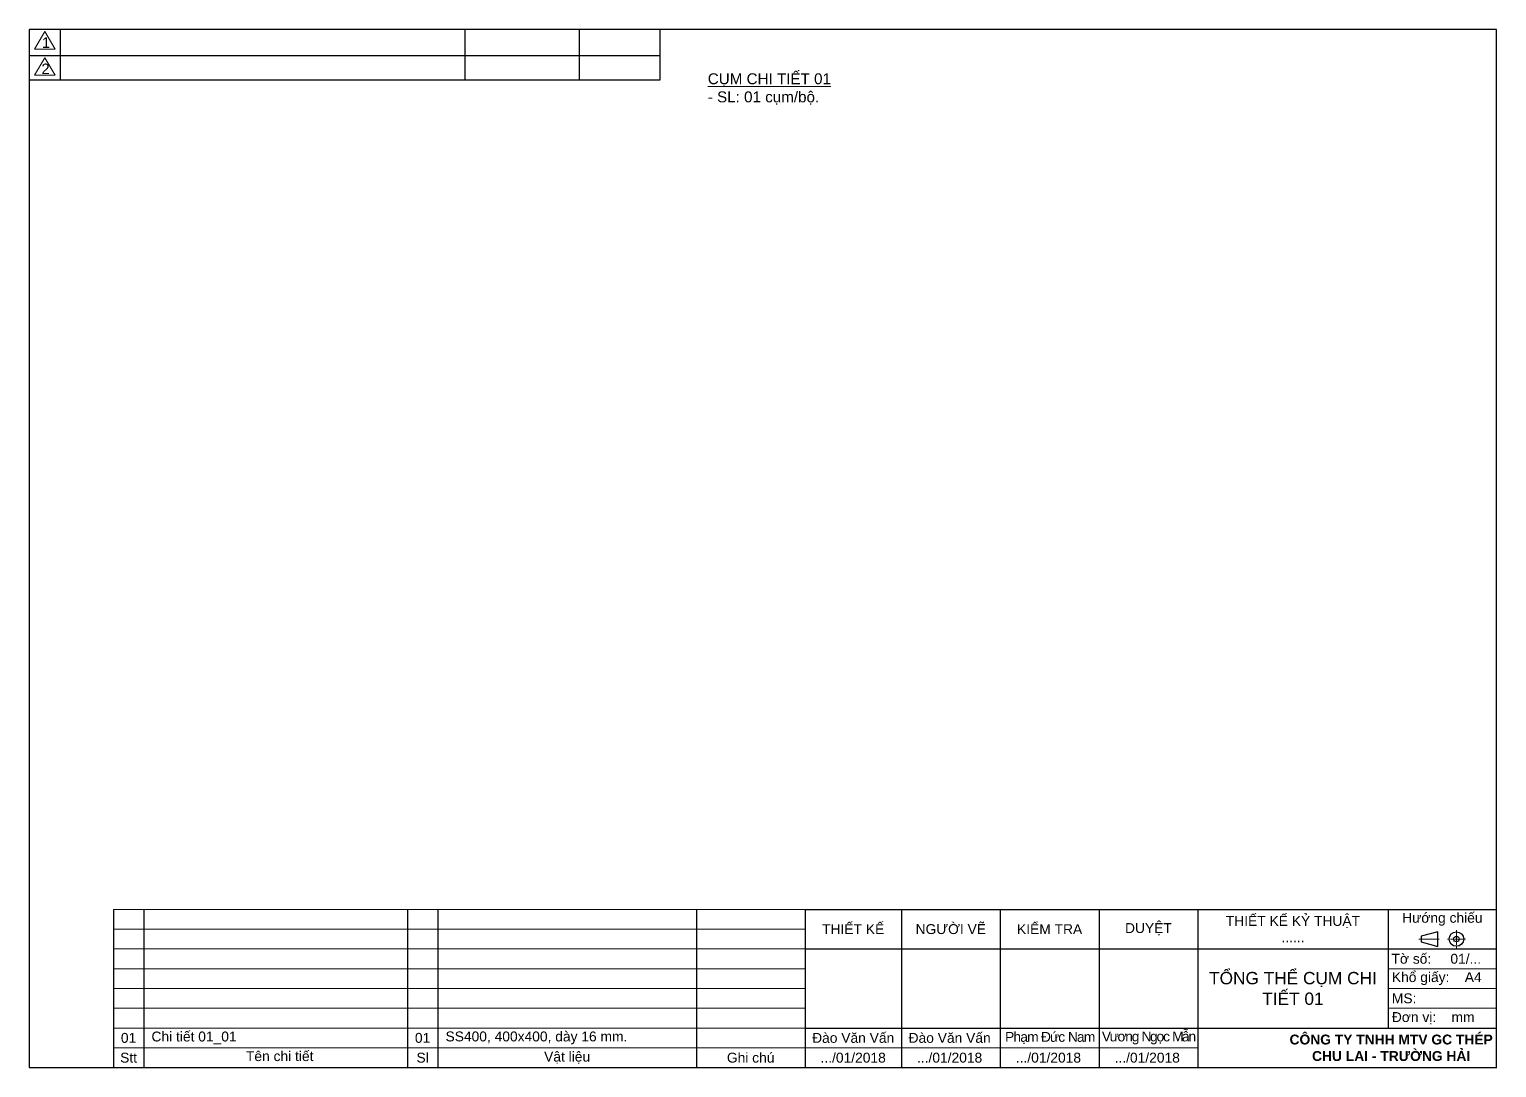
# Model space of a CAD drawing. Header units: millimetres. Extents: x 1741 to 31953, y 915 to 159450.
# Drawn here: x 31656.3 to 31953.3, y 159240.3 to 159450.3 of the extents above; entities that cross this region are included whole.
import ezdxf

# ---------------------------------------------------------------- set-up
doc = ezdxf.new("R2010")
doc.units = ezdxf.units.MM
doc.linetypes.add('CHAIN', pattern=[0.7087, 0.4724, -0.0591, 0.1181, -0.0591])
for name, color, linetype, lineweight in [('Center Mark (ANSI)', 2, 'Continuous', 18), ('Centerline (ANSI)', 2, 'Continuous', 18), ('Duong chinh', 1, 'Continuous', 30), ('Hatch (ANSI)', 4, 'Continuous', 18), ('Khung ban ve', 7, 'Continuous', 30), ('Khung ten', 7, 'Continuous', 30), ('text', 4, 'Continuous', 18)]:
    doc.layers.add(name, color=color, linetype=linetype, lineweight=lineweight)
doc.styles.add('Khung ten', font='VNI_HELVE.TTF', dxfattribs={"height": 35})
doc.styles.get("Standard").update_dxf_attribs({"font": 'arial.ttf'})

# ---------------------------------------------------------------- blocks, each defined once
blk = doc.blocks.new('khungbv')
at = {"layer": 'Khung ten', "lineweight": 25}
for p, q in [((17884.11, 2294.32), (17884.11, 2304.54)), ((17966.02, 2294.32), (17966.02, 2304.54)), ((17989.18, 2294.32), (17989.18, 2304.54)), ((17877.81, 2299.22), (18005.53, 2299.22)), ((17877.81, 2294.32), (18005.53, 2294.32))]:
    blk.add_line(p, q, dxfattribs=at)
at = {"layer": 'Khung ten'}
blk.add_line((18005.53, 2294.32), (18005.53, 2304.54), dxfattribs=at)
blk.add_lwpolyline([(17877.81, 2094.54), (18174.81, 2094.54), (18174.81, 2304.54), (17877.81, 2304.54)], close=True, dxfattribs=at)
at = {"layer": 'text'}
for points in [[(17880.94, 2304.11), (17878.86, 2300.56), (17883.01, 2300.56)], [(17880.94, 2298.8), (17878.86, 2295.25), (17883.01, 2295.25)]]:
    blk.add_lwpolyline(points, close=True, dxfattribs=at)
at = {"layer": 'text', "char_height": 2.14, "width": 48.0095, "attachment_point": 1}
for s, insert in [('1', (17880.36, 2302.93)), ('2', (17880.27, 2297.62))]:
    blk.add_mtext(s, dxfattribs=dict(at, insert=insert))

msp = doc.modelspace()

# ---------------------------------------------------------------- linework, layer by layer
at = {"layer": 'Center Mark (ANSI)', "linetype": 'CHAIN', "ltscale": 4.638536}
for p, q in [((31947.01, 159266.29), (31943.36, 159266.29)), ((31945.19, 159268.11), (31945.19, 159264.46))]:
    msp.add_line(p, q, dxfattribs=at)
at = {"layer": 'Centerline (ANSI)', "linetype": 'CHAIN', "ltscale": 24.192183}
msp.add_line((31941.73, 159266.29), (31937.61, 159266.29), dxfattribs=at)
at = {"layer": 'Duong chinh'}
for p, q in [((31941.42, 159267.76), (31938.03, 159266.85)), ((31938.03, 159266.85), (31938.03, 159265.73)), ((31941.42, 159264.81), (31941.42, 159267.76)), ((31938.03, 159265.73), (31941.42, 159264.81))]:
    msp.add_line(p, q, dxfattribs=at)
for radius in [1.47, 0.56]:
    msp.add_circle((31945.19, 159266.29), radius, dxfattribs=at)
at = {"layer": 'Hatch (ANSI)'}
for p, q in [((31813.34, 159272.29), (31673.34, 159272.29)), ((31813.34, 159268.29), (31673.34, 159268.29)), ((31813.34, 159264.29), (31673.34, 159264.29)), ((31813.34, 159260.29), (31673.34, 159260.29)), ((31931.35, 159260.29), (31953.34, 159260.29)), ((31813.34, 159256.29), (31673.34, 159256.29)), ((31931.35, 159256.29), (31953.34, 159256.29)), ((31813.34, 159252.29), (31673.34, 159252.29)), ((31931.35, 159252.29), (31953.34, 159252.29)), ((31813.34, 159248.29), (31673.34, 159248.29)), ((31673.34, 159244.29), (31813.34, 159244.29)), ((31673.34, 159244.29), (31813.34, 159244.29)), ((31813.34, 159244.29), (31892.85, 159244.29))]:
    msp.add_line(p, q, dxfattribs=at)
at = {"layer": 'Khung ban ve'}
for p, q in [((31732.85, 159272.29), (31732.85, 159240.29)), ((31739.02, 159272.29), (31739.02, 159240.29)), ((31791.35, 159272.29), (31791.35, 159240.29)), ((31791.35, 159272.29), (31791.35, 159240.29)), ((31813.34, 159272.29), (31813.34, 159240.29)), ((31813.34, 159272.29), (31953.34, 159272.29)), ((31813.34, 159272.29), (31813.34, 159240.29)), ((31832.85, 159272.29), (31832.85, 159240.29)), ((31852.85, 159272.29), (31852.85, 159240.29)), ((31872.85, 159272.29), (31872.85, 159240.29)), ((31892.85, 159272.29), (31892.85, 159240.29)), ((31931.35, 159272.29), (31931.35, 159248.29)), ((31813.34, 159264.29), (31953.34, 159264.29)), ((31813.34, 159248.29), (31953.34, 159248.29)), ((31673.34, 159240.29), (31813.34, 159240.29)), ((31813.34, 159240.29), (31953.34, 159240.29)), ((31813.34, 159240.29), (31953.34, 159240.29)), ((31813.34, 159240.29), (31953.34, 159240.29)), ((31813.34, 159240.29), (31953.34, 159240.29)), ((31813.34, 159240.29), (31953.34, 159240.29))]:
    msp.add_line(p, q, dxfattribs=at)
at = {"layer": 'Khung ten'}
for p, q in [((31673.34, 159272.29), (31673.34, 159240.29)), ((31679.5, 159272.29), (31679.5, 159240.29))]:
    msp.add_line(p, q, dxfattribs=at)
at = {"layer": 'Khung ten', "lineweight": 25}
msp.add_line((31739.02, 159272.29), (31739.02, 159240.29), dxfattribs=at)

# ---------------------------------------------------------------- block references
at = {"layer": 'Hatch (ANSI)'}
msp.add_blockref('khungbv', (13778.52, 157145.75), dxfattribs=at)

# ---------------------------------------------------------------- texts
at = {"layer": 'text', "color": 7, "insert": (31793.66, 159438.22), "char_height": 2.2, "attachment_point": 4}
msp.add_mtext('{\\L\\C4;CỤM CHI TIẾT 01\\l\\P- SL: 01 cụm/bộ.}', dxfattribs=at)
at = {"layer": 'text', "style": 'Khung ten'}
for s, insert, char_height, width, attachment_point in [('{\\fArial|b0|i0|c163|p34;THIẾT KẾ}', (31823.09, 159268.29), 2, 19.5178, 5), ('{\\fArial|b0|i0|c163|p34;NGƯỜI VẼ}', (31842.85, 159268.29), 2, 20, 5), ('{\\fArial|b0|i0|c0|p34;KIỂM TRA}', (31862.85, 159268.29), 2, 20, 5), ('{\\fArial|b0|i0|c0|p34;DUYỆT}', (31882.85, 159268.29), 2, 20, 5), ('\\pt1.3037;{\\fArial|b0|i0|c0|p34;THIẾT KẾ K\\fArial|b0|i0|c163|p34;Ỷ\\fArial|b0|i0|c0|p34; THUẬT\\T0.8; \\fArial|b0|i0|c163|p34;\\P\\fArial|b0|i0|c0|p34;\\T1;......}', (31912.1, 159268.29), 2, 38.5, 5), ('{\\fArial|b0|i0|c0|p34;Hướ\\fArial|b0|i0|c238|p34;ng chi\\fArial|b0|i0|c0|p34;ếu}', (31942.34, 159270.29), 2, 21.9822, 5), ('{\\fArial|b0|i0|c0|p34; \\H1.111x;Tờ số:     01/...}', (31931.35, 159262.29), 1.8002, 21.9822, 4), ('{\\fArial|b0|i0|c0|p34;TỔNG THỂ \\fArial|b0|i0|c163|p34;CỤM\\fArial|b0|i0|c0|p34; CHI TIẾT \\fArial|b0|i0|c163|p34;0\\fArial|b0|i0|c0|p34;1}', (31912.1, 159256.29), 2.5, 38.5, 5), ('{\\fArial|b0|i0|c0|p34;\\H1.111x; Khổ giấy:    A4 \\H0.9001x;  }       ', (31931.35, 159258.29), 1.8002, 21.9822, 4), ('{\\fArial|b0|i0|c0|p34; MS: }', (31931.35, 159254.29), 2, 21.9822, 4), ('{\\fArial|b0|i0|c0|p34; Đơn vị:    mm}', (31931.35, 159250.29), 2, 21.9822, 4), ('{\\fArial|b0|i0|c0|p34;Đào Văn Vấn}', (31823.09, 159246.29), 2, 19.5178, 5), ('{\\fArial|b0|i0|c0|p34;Đào Văn Vấn}', (31842.61, 159246.29), 2, 19.5178, 5), ('{\\fArial|b0|i0|c0|p34;\\T0.9;Phạm Đức Nam}', (31862.85, 159246.29), 2, 20, 5), ('{\\fArial|b0|i0|c0|p34;\\T0.75;Vương Ngọc Mẫn}', (31882.85, 159246.29), 2, 20, 5), ('{\\fArial|b1|i0|c0|p34;CÔNG TY TNHH MTV GC THÉP\\PCHU LAI - TRƯỜ\\fArial|b1|i0|c238|p34;NG H\\fArial|b1|i0|c0|p34;Ả\\fArial|b1|i0|c238|p34;I}', (31931.98, 159244.29), 2, 42.7012, 5), ('{\\fArial|b0|i0|c0|p34;...\\fArial|b0|i0|c163|p34;/\\fArial|b0|i0|c0|p34;01\\fArial|b0|i0|c163|p34;/201\\fArial|b0|i0|c0|p34;8}', (31823.09, 159242.29), 2, 19.5178, 5), ('{\\fArial|b0|i0|c0|p34;...\\fArial|b0|i0|c163|p34;/\\fArial|b0|i0|c0|p34;01\\fArial|b0|i0|c163|p34;/201\\fArial|b0|i0|c0|p34;8}', (31842.61, 159242.29), 2, 19.5178, 5), ('{\\fArial|b0|i0|c0|p34;...\\fArial|b0|i0|c163|p34;/\\fArial|b0|i0|c0|p34;01\\fArial|b0|i0|c163|p34;/201\\fArial|b0|i0|c0|p34;8}', (31862.61, 159242.29), 2, 19.5178, 5), ('{\\fArial|b0|i0|c0|p34;...\\fArial|b0|i0|c163|p34;/\\fArial|b0|i0|c0|p34;01\\fArial|b0|i0|c163|p34;/201\\fArial|b0|i0|c0|p34;8}', (31882.61, 159242.29), 2, 19.5178, 5)]:
    msp.add_mtext(s, dxfattribs=dict(at, insert=insert, char_height=char_height, width=width, attachment_point=attachment_point))
at = {"layer": 'text', "color": 4, "char_height": 2, "style": 'Khung ten'}
for s, insert, width, attachment_point in [('{\\fArial|b0|i0|c163|p34;01}', (31676.42, 159246.29), 6.1652, 5), ('{\\fArial|b0|i0|c0|p34;  \\fArial|b0|i0|c163|p34;C\\fArial|b0|i0|c0|p34;hi tiết\\fArial|b0|i0|c163|p34; \\fArial|b0|i0|c0|p34;01\\fArial|b0|i0|c163|p34;_01}', (31679.5, 159246.29), 53.3526, 4), ('{\\fArial|b0|i0|c0|p34;01}', (31735.94, 159246.29), 6.1652, 5)]:
    msp.add_mtext(s, dxfattribs=dict(at, insert=insert, width=width, attachment_point=attachment_point))
at = {"layer": 'text', "color": 2, "insert": (31739.02, 159246.29), "char_height": 2, "width": 52.3348, "attachment_point": 4, "style": 'Khung ten'}
msp.add_mtext('{\\fArial|b0|i0|c0|p34;\\C4;  \\fArial|b0|i0|c163|p34;SS400, \\fArial|b0|i0|c0|p34;400x400\\fArial|b0|i0|c163|p34;, dày \\fArial|b0|i0|c0|p34;16\\fArial|b0|i0|c163|p34; mm.}', dxfattribs=at)
at = {"layer": 'text', "color": 3, "char_height": 2, "style": 'Khung ten'}
for s, insert, width, attachment_point in [('{\\fArial|b0|i0|c0|p34;Stt}', (31676.42, 159242.29), 6.1652, 5), ('{\\fArial|b0|i0|c0|p34;Tên chi tiết}', (31700.18, 159242.6), 132.0757, 4), ('{\\fArial|b0|i0|c0|p34;Sl}', (31735.94, 159242.29), 6.1652, 5), ('{\\fArial|b0|i0|c0|p34;Vật liệu}', (31765.19, 159242.29), 52.3348, 5), ('{\\fArial|b0|i0|c0|p34;Ghi chú}', (31802.34, 159242.29), 21.9822, 5)]:
    msp.add_mtext(s, dxfattribs=dict(at, insert=insert, width=width, attachment_point=attachment_point))

doc.saveas('drawing.dxf')
